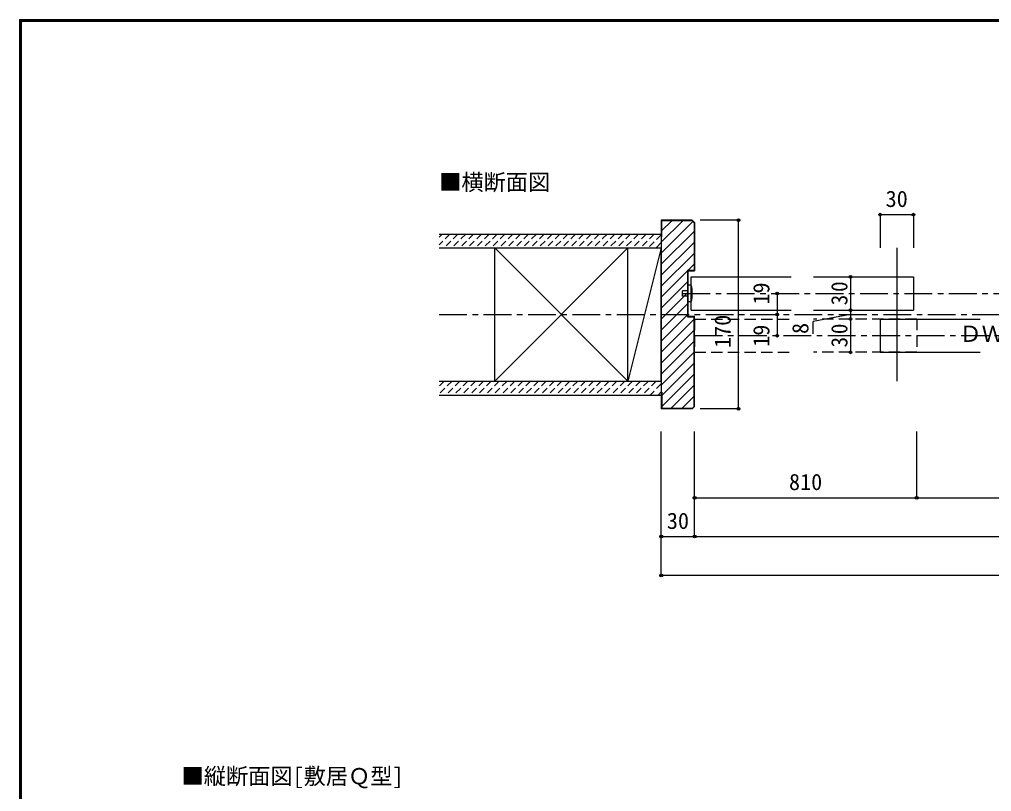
# Model space of a CAD drawing. Units: millimetres, scale not verified. Extents: x -973 to 977, y -718 to 696.
# Drawn here: x -973 to -98, y 0 to 696 of the extents above; entities that cross this region are included whole.
import ezdxf
from ezdxf.enums import TextEntityAlignment as Align

# ---------------------------------------------------------------- set-up
doc = ezdxf.new("R2010")
doc.units = ezdxf.units.MM
doc.header["$LTSCALE"] = 5
doc.header["$PDMODE"] = 32
doc.header["$PDSIZE"] = 2.5
for name, pattern in [('CHAIN1', [8, 5, -1, 1, -1]), ('DASHED1', [1.8, 1.2, -0.6]), ('DASHED2', [3, 2, -1])]:
    doc.linetypes.add(name, pattern=pattern)
for name, color, linetype in [('0-1_通り芯', 4, 'CHAIN1'), ('0-2_柱', 3, 'Continuous'), ('0-3_仕上げ', 7, 'Continuous'), ('0-4_枠', 3, 'Continuous'), ('0-6_扉', 6, 'Continuous'), ('0-7_金物', 7, 'Continuous'), ('0-A_文字', 7, 'Continuous'), ('0-B_寸法', 7, 'Continuous'), ('0-C_ハッチ', 4, 'DASHED1'), ('F-1_枠', 6, 'Continuous')]:
    doc.layers.add(name, color=color, linetype=linetype)
doc.styles.add('ＭＳ ゴシック', font='')
doc.styles.get('ＭＳ ゴシック').set_extended_font_data('MS Gothic')

msp = doc.modelspace()

# ---------------------------------------------------------------- linework, layer by layer
at = {"layer": '0-1_通り芯'}
for p, q in [((-376.347, 449), (379.653, 449)), ((-595.347, 430), (598.669, 430)), ((-365.347, 411), (368.653, 411))]:
    msp.add_line(p, q, dxfattribs=at)
at = {"layer": '0-2_柱', "color": 7}
for p, q in [((-545.347, 370), (-425.347, 490)), ((-425.347, 370), (-545.347, 490)), ((-395.347, 490), (-425.347, 370))]:
    msp.add_line(p, q, dxfattribs=at)
at = {"layer": '0-2_柱'}
for p, q in [((-545.347, 370), (-545.347, 490)), ((-425.347, 370), (-425.347, 490)), ((-395.347, 370), (-395.347, 490))]:
    msp.add_line(p, q, dxfattribs=at)
at = {"layer": '0-3_仕上げ', "color": 2}
for p, q in [((-595.347, 502.5), (-395.347, 502.5)), ((-595.347, 490), (-395.347, 490)), ((-595.347, 370), (-395.347, 370)), ((-595.347, 357.5), (-395.347, 357.5))]:
    msp.add_line(p, q, dxfattribs=at)
at = {"layer": '0-4_枠'}
for p, q in [((-395.347, 515), (-395.347, 345)), ((-367.468, 515), (-395.347, 515)), ((-394.847, 500), (-394.847, 514.5)), ((-367.675, 514.5), (-394.847, 514.5)), ((-365.847, 512.671), (-367.675, 514.5)), ((-365.347, 512.879), (-367.468, 515)), ((-365.847, 512.671), (-365.847, 470)), ((-365.347, 512.879), (-365.347, 469.5)), ((-394.847, 500), (-395.347, 500)), ((-183.347, 490), (-183.347, 370)), ((-371.847, 470), (-371.847, 428)), ((-371.847, 470), (-365.847, 470)), ((-371.347, 469.5), (-365.347, 469.5)), ((-371.347, 469.5), (-371.347, 428.5)), ((-371.847, 428), (-365.847, 428)), ((-371.347, 428.5), (-365.347, 428.5)), ((-365.847, 347.328), (-365.847, 428)), ((-365.347, 347.121), (-365.347, 428.5)), ((-394.847, 360), (-395.347, 360)), ((-394.847, 360), (-394.847, 345.5)), ((-367.468, 345), (-395.347, 345)), ((-367.675, 345.5), (-394.847, 345.5)), ((-367.675, 345.5), (-365.847, 347.328)), ((-367.468, 345), (-365.347, 347.121))]:
    msp.add_line(p, q, dxfattribs=at)
at = {"layer": '0-6_扉'}
for p, q in [((-368.347, 434), (-368.347, 464)), ((-368.347, 434), (-368.347, 464)), ((-368.347, 464), (-278.347, 464)), ((-258.347, 464), (-168.347, 464)), ((-168.347, 464), (-168.347, 434)), ((-368.347, 434), (-278.347, 434)), ((-258.347, 434), (-168.347, 434)), ((-198.347, 426), (-198.347, 396)), ((-198.347, 426), (-108.347, 426)), ((-198.347, 396), (-108.347, 396))]:
    msp.add_line(p, q, dxfattribs=at)
at = {"layer": '0-6_扉', "color": 2, "linetype": 'DASHED2'}
for p, q in [((-365.347, 426), (-278.347, 426)), ((-165.347, 426), (-258.347, 426)), ((-165.347, 426), (-165.347, 396)), ((-165.347, 396), (-258.347, 396))]:
    msp.add_line(p, q, dxfattribs=at)
msp.add_lwpolyline([(-365.347, 426), (-365.347, 396), (-278.347, 396)], dxfattribs=at)
at = {"layer": '0-7_金物'}
for p, q in [((-371.347, 441.5), (-371.347, 456.5)), ((-368.347, 456.5), (-371.347, 456.5)), ((-371.347, 441.5), (-371.347, 456.5)), ((-376.347, 446.5), (-376.347, 451.5)), ((-371.347, 451.5), (-376.347, 451.5)), ((-376.347, 446.5), (-376.347, 451.5)), ((-371.347, 446.5), (-376.347, 446.5)), ((-368.347, 441.5), (-371.347, 441.5))]:
    msp.add_line(p, q, dxfattribs=at)
msp.add_arc((-398.798, 449), 31.361, 346.16371, 13.83632, dxfattribs=at)
msp.add_arc((-398.798, 449), 31.361, 346.16371, 13.83632, dxfattribs=at)
at = {"layer": '0-B_寸法', "color": 4}
for p, q in [((-198.347, 520), (-198.347, 490)), ((-198.347, 520), (-168.347, 520)), ((-168.347, 520), (-168.347, 490)), ((-325.914, 515), (-360.436, 515)), ((-325.914, 345), (-325.914, 515.5)), ((-224.999, 464), (-224.999, 434)), ((-291.1, 449), (-291.1, 430)), ((-291.1, 430), (-291.1, 411)), ((-224.999, 430), (-258.455, 423.737)), ((-224.999, 434), (-224.999, 396)), ((-258.455, 412.694), (-258.455, 423.737)), ((-325.914, 345), (-360.436, 345)), ((-395.347, 195), (-395.347, 324.75)), ((-365.347, 230), (-365.347, 324.75)), ((-165.347, 265), (-165.347, 324.75)), ((-365.347, 265), (-165.347, 265)), ((-165.347, 265), (168.653, 265)), ((-395.347, 230), (398.653, 230)), ((398.653, 195), (-395.347, 195))]:
    msp.add_line(p, q, dxfattribs=at)
at = {"layer": '0-B_寸法'}
for p in [(-198.347, 520), (-168.347, 520), (-325.914, 515), (-224.999, 464), (-291.1, 449), (-291.1, 430), (-224.999, 434), (-224.999, 434), (-224.999, 426), (-291.1, 411), (-224.999, 396), (-325.914, 345), (-365.347, 265), (-165.347, 265), (-395.347, 230), (-365.347, 230), (-395.347, 195)]:
    msp.add_point(p, dxfattribs=at)
at = {"layer": '0-C_ハッチ', "linetype": 'Continuous'}
for p, q in [((-395.347, 495.247), (-376.094, 514.5)), ((-395.347, 485.347), (-366.935, 513.759)), ((-394.847, 505.646), (-385.994, 514.5)), ((-395.347, 475.448), (-365.847, 504.948)), ((-395.347, 465.548), (-365.847, 495.049)), ((-395.347, 455.649), (-365.847, 485.149)), ((-371.097, 470), (-365.847, 475.25)), ((-395.347, 445.75), (-371.847, 469.249)), ((-395.347, 435.85), (-371.847, 459.35)), ((-395.347, 425.951), (-371.847, 449.45)), ((-395.347, 416.051), (-371.847, 439.551)), ((-395.347, 406.152), (-371.847, 429.652)), ((-395.347, 396.252), (-365.847, 425.752)), ((-395.347, 386.353), (-365.847, 415.853)), ((-395.347, 376.453), (-365.847, 405.953)), ((-395.347, 366.554), (-365.847, 396.054)), ((-394.847, 357.154), (-365.847, 386.154)), ((-394.847, 347.255), (-365.847, 376.255)), ((-386.702, 345.5), (-365.847, 366.355)), ((-376.803, 345.5), (-365.847, 356.456))]:
    msp.add_line(p, q, dxfattribs=at)
at = {"layer": '0-C_ハッチ'}
for p, q in [((-585.636, 502.5), (-595.347, 492.789)), ((-592.707, 502.5), (-595.347, 499.86)), ((-578.565, 502.5), (-591.065, 490)), ((-571.494, 502.5), (-583.994, 490)), ((-564.423, 502.5), (-576.923, 490)), ((-557.352, 502.5), (-569.852, 490)), ((-550.281, 502.5), (-562.781, 490)), ((-543.21, 502.5), (-555.71, 490)), ((-536.139, 502.5), (-548.639, 490)), ((-529.068, 502.5), (-541.568, 490)), ((-521.997, 502.5), (-534.497, 490)), ((-514.926, 502.5), (-527.426, 490)), ((-507.855, 502.5), (-520.355, 490)), ((-500.784, 502.5), (-513.284, 490)), ((-493.712, 502.5), (-506.212, 490)), ((-486.641, 502.5), (-499.141, 490)), ((-479.57, 502.5), (-492.07, 490)), ((-472.499, 502.5), (-484.999, 490)), ((-465.428, 502.5), (-477.928, 490)), ((-458.357, 502.5), (-470.857, 490)), ((-451.286, 502.5), (-463.786, 490)), ((-444.215, 502.5), (-456.715, 490)), ((-437.144, 502.5), (-449.644, 490)), ((-430.073, 502.5), (-442.573, 490)), ((-423.002, 502.5), (-435.502, 490)), ((-415.931, 502.5), (-428.431, 490)), ((-408.86, 502.5), (-421.36, 490)), ((-401.789, 502.5), (-414.289, 490)), ((-395.347, 501.87), (-407.218, 490)), ((-395.347, 494.799), (-400.146, 490)), ((-590.857, 370), (-595.347, 365.51)), ((-583.786, 370), (-595.347, 358.439)), ((-576.715, 370), (-589.215, 357.5)), ((-569.644, 370), (-582.144, 357.5)), ((-562.573, 370), (-575.073, 357.5)), ((-555.502, 370), (-568.002, 357.5)), ((-548.431, 370), (-560.931, 357.5)), ((-541.36, 370), (-553.86, 357.5)), ((-534.289, 370), (-546.789, 357.5)), ((-527.218, 370), (-539.718, 357.5)), ((-520.146, 370), (-532.646, 357.5)), ((-513.075, 370), (-525.575, 357.5)), ((-506.004, 370), (-518.504, 357.5)), ((-498.933, 370), (-511.433, 357.5)), ((-491.862, 370), (-504.362, 357.5)), ((-484.791, 370), (-497.291, 357.5)), ((-477.72, 370), (-490.22, 357.5)), ((-470.649, 370), (-483.149, 357.5)), ((-463.578, 370), (-476.078, 357.5)), ((-456.507, 370), (-469.007, 357.5)), ((-449.436, 370), (-461.936, 357.5)), ((-442.365, 370), (-454.865, 357.5)), ((-435.294, 370), (-447.794, 357.5)), ((-428.223, 370), (-440.723, 357.5)), ((-421.152, 370), (-433.652, 357.5)), ((-414.08, 370), (-426.58, 357.5)), ((-407.009, 370), (-419.509, 357.5)), ((-399.938, 370), (-412.438, 357.5)), ((-395.347, 367.52), (-405.367, 357.5)), ((-395.347, 360.449), (-398.296, 357.5))]:
    msp.add_line(p, q, dxfattribs=at)
at = {"layer": 'F-1_枠'}
for p, q in [((-973.347, 695.833), (-973.347, -700.833)), ((-973.347, 695.833), (976.653, 695.833)), ((-973.347, 695), (976.653, 695)), ((-973.347, 694.167), (976.653, 694.167)), ((-972.514, 695.833), (-972.514, -700.833)), ((-971.68, 695.833), (-971.68, -700.833))]:
    msp.add_line(p, q, dxfattribs=at)

# ---------------------------------------------------------------- texts
at = {"layer": '0-A_文字', "style": 'ＭＳ ゴシック'}
for s, p in [('■横断面図', (-595.347, 537.5)), ('■縦断面図[敷居Ｑ型]', (-827.347, 2.5))]:
    msp.add_text(s, height=14.66, dxfattribs=at).set_placement(p, align=Align.BOTTOM_LEFT)
at = {"layer": '0-B_寸法', "style": 'ＭＳ ゴシック'}
for s, p in [('30', (-193.347, 522.5)), ('ＤＷ＝810', (-126.847, 401)), ('810', (-280.347, 267.5)), ('30', (-390.347, 232.5))]:
    msp.add_text(s, height=14.66, dxfattribs=at).set_placement(p, align=Align.BOTTOM_LEFT)
for s, p in [('19', (-293.6, 439)), ('170', (-328.414, 399.938)), ('8', (-258.455, 412.525)), ('19', (-293.6, 401))]:
    msp.add_text(s, height=14.66, rotation=90, dxfattribs=at).set_placement(p, align=Align.BOTTOM_LEFT)
at = {"layer": '0-B_寸法', "char_height": 14.66, "attachment_point": 7, "rotation": 90, "style": 'ＭＳ ゴシック'}
for insert in [(-227.499, 438.375), (-227.499, 400.375)]:
    msp.add_mtext('\\T1.27;\\W0.95;30', dxfattribs=dict(at, insert=insert))

doc.saveas('drawing.dxf')
